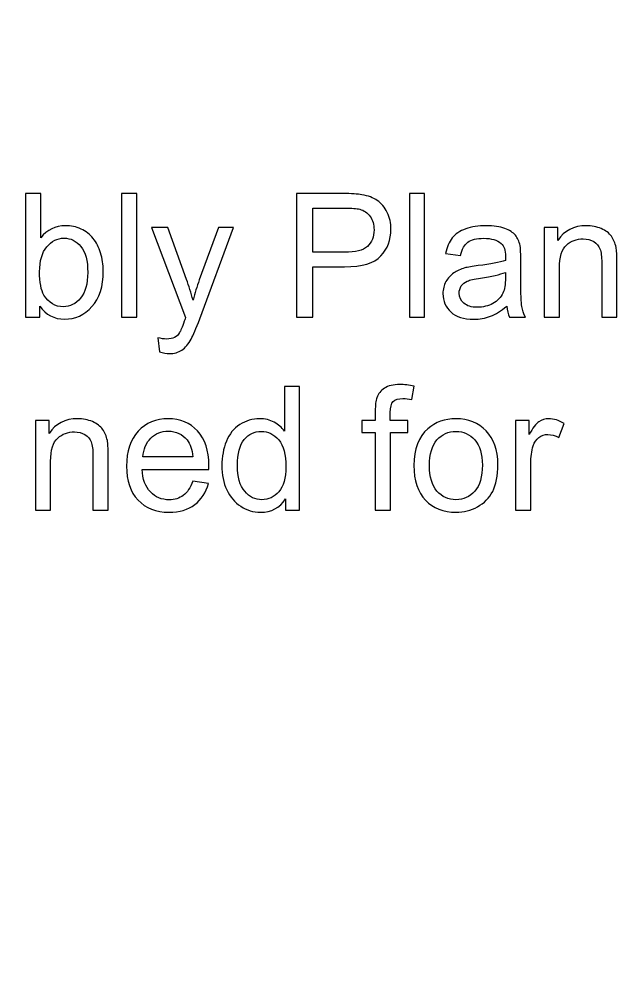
# Model space of a CAD drawing. Header units: centimetres. Extents: x -57 to 69, y -35 to 43.
# Drawn here: x -18.37 to -9.58, y 0.94 to 14.91 of the extents above; entities that cross this region are included whole.
import ezdxf

# ---------------------------------------------------------------- set-up
doc = ezdxf.new("R2010")
doc.units = ezdxf.units.CM
doc.header["$MEASUREMENT"] = 0
doc.layers.add('layer 1', color=7, linetype='Continuous')

msp = doc.modelspace()

# ---------------------------------------------------------------- linework, layer by layer
at = {"layer": 'layer 1', "color": 250, "lineweight": 20}
msp.add_open_spline([(-57.47925, 42.85269), (-57.47925, 42.85269), (5.59742, 42.85269), (5.59742, 42.85269), (5.59742, 42.85269), (5.59742, 42.85269), (5.59742, -13.02732), (5.59742, -13.02732), (5.59742, -13.02732), (5.59742, -13.02732), (-57.47925, -13.02732), (-57.47925, -13.02732), (-57.47925, -13.02732), (-57.47925, -13.02732), (-57.47925, 42.85269), (-57.47925, 42.85269)], degree=3, knots=[0, 0, 0, 0, 0.2, 0.2, 0.2, 0.2, 0.4, 0.4, 0.4, 0.4, 0.6, 0.6, 0.6, 0.6, 1, 1, 1, 1], dxfattribs=at)
at = {"layer": 'layer 1', "color": 7}
for points, knots in [([(-18.06454, 10.53097), (-18.06454, 10.53097), (-18.27269, 10.53097), (-18.27269, 10.53097), (-18.27269, 10.53097), (-18.27269, 10.53097), (-18.27269, 12.34849), (-18.27269, 12.34849), (-18.27269, 12.34849), (-18.27269, 12.34849), (-18.04931, 12.34849), (-18.04931, 12.34849), (-18.04931, 12.34849), (-18.04931, 12.34849), (-18.04931, 11.69992), (-18.04931, 11.69992), (-18.04931, 11.69992), (-17.95496, 11.81754), (-17.83481, 11.87634), (-17.68843, 11.87634), (-17.68843, 11.87634), (-17.60762, 11.87634), (-17.53062, 11.86027), (-17.45828, 11.82769), (-17.45828, 11.82769), (-17.38593, 11.79511), (-17.3267, 11.749), (-17.27974, 11.69019), (-17.27974, 11.69019), (-17.2332, 11.63096), (-17.19639, 11.55988), (-17.17016, 11.47654), (-17.17016, 11.47654), (-17.14351, 11.39362), (-17.13039, 11.30435), (-17.13039, 11.20958), (-17.13039, 11.20958), (-17.13039, 10.9845), (-17.18624, 10.8102), (-17.29751, 10.68751), (-17.29751, 10.68751), (-17.4092, 10.56439), (-17.54289, 10.50305), (-17.699, 10.50305), (-17.699, 10.50305), (-17.85427, 10.50305), (-17.97612, 10.56778), (-18.06454, 10.69681), (-18.06454, 10.69681), (-18.06454, 10.69681), (-18.06454, 10.53097), (-18.06454, 10.53097)], [0, 0, 0, 0, 0.07142857, 0.07142857, 0.07142857, 0.07142857, 0.14285714, 0.14285714, 0.14285714, 0.14285714, 0.21428571, 0.21428571, 0.21428571, 0.21428571, 0.28571429, 0.28571429, 0.28571429, 0.28571429, 0.35714286, 0.35714286, 0.35714286, 0.35714286, 0.42857143, 0.42857143, 0.42857143, 0.42857143, 0.5, 0.5, 0.5, 0.5, 0.57142857, 0.57142857, 0.57142857, 0.57142857, 0.64285714, 0.64285714, 0.64285714, 0.64285714, 0.71428571, 0.71428571, 0.71428571, 0.71428571, 0.78571429, 0.78571429, 0.78571429, 0.78571429, 0.85714286, 0.85714286, 0.85714286, 0.85714286, 1, 1, 1, 1]), ([(-16.86343, 10.53097), (-16.86343, 10.53097), (-16.86343, 12.34849), (-16.86343, 12.34849), (-16.86343, 12.34849), (-16.86343, 12.34849), (-16.64005, 12.34849), (-16.64005, 12.34849), (-16.64005, 12.34849), (-16.64005, 12.34849), (-16.64005, 10.53097), (-16.64005, 10.53097), (-16.64005, 10.53097), (-16.64005, 10.53097), (-16.86343, 10.53097), (-16.86343, 10.53097)], [0, 0, 0, 0, 0.2, 0.2, 0.2, 0.2, 0.4, 0.4, 0.4, 0.4, 0.6, 0.6, 0.6, 0.6, 1, 1, 1, 1]), ([(-14.29199, 10.53097), (-14.29199, 10.53097), (-14.29199, 12.34849), (-14.29199, 12.34849), (-14.29199, 12.34849), (-14.29199, 12.34849), (-13.60577, 12.34849), (-13.60577, 12.34849), (-13.60577, 12.34849), (-13.48519, 12.34849), (-13.39296, 12.34257), (-13.32908, 12.33115), (-13.32908, 12.33115), (-13.23981, 12.31634), (-13.16492, 12.28799), (-13.10442, 12.24653), (-13.10442, 12.24653), (-13.04392, 12.20465), (-12.99527, 12.14626), (-12.95846, 12.07138), (-12.95846, 12.07138), (-12.92166, 11.9965), (-12.90346, 11.914), (-12.90346, 11.82388), (-12.90346, 11.82388), (-12.90346, 11.66988), (-12.95254, 11.53915), (-13.05112, 11.43254), (-13.05112, 11.43254), (-13.14927, 11.3255), (-13.32738, 11.27219), (-13.58461, 11.27219), (-13.58461, 11.27219), (-13.58461, 11.27219), (-14.05084, 11.27219), (-14.05084, 11.27219), (-14.05084, 11.27219), (-14.05084, 11.27219), (-14.05084, 10.53097), (-14.05084, 10.53097), (-14.05084, 10.53097), (-14.05084, 10.53097), (-14.29199, 10.53097), (-14.29199, 10.53097)], [0, 0, 0, 0, 0.08333333, 0.08333333, 0.08333333, 0.08333333, 0.16666667, 0.16666667, 0.16666667, 0.16666667, 0.25, 0.25, 0.25, 0.25, 0.33333333, 0.33333333, 0.33333333, 0.33333333, 0.41666667, 0.41666667, 0.41666667, 0.41666667, 0.5, 0.5, 0.5, 0.5, 0.58333333, 0.58333333, 0.58333333, 0.58333333, 0.66666667, 0.66666667, 0.66666667, 0.66666667, 0.75, 0.75, 0.75, 0.75, 0.83333333, 0.83333333, 0.83333333, 0.83333333, 1, 1, 1, 1]), ([(-12.63185, 10.53097), (-12.63185, 10.53097), (-12.63185, 12.34849), (-12.63185, 12.34849), (-12.63185, 12.34849), (-12.63185, 12.34849), (-12.40847, 12.34849), (-12.40847, 12.34849), (-12.40847, 12.34849), (-12.40847, 12.34849), (-12.40847, 10.53097), (-12.40847, 10.53097), (-12.40847, 10.53097), (-12.40847, 10.53097), (-12.63185, 10.53097), (-12.63185, 10.53097)], [0, 0, 0, 0, 0.2, 0.2, 0.2, 0.2, 0.4, 0.4, 0.4, 0.4, 0.6, 0.6, 0.6, 0.6, 1, 1, 1, 1]), ([(-14.05084, 11.48542), (-14.05084, 11.48542), (-13.58123, 11.48542), (-13.58123, 11.48542), (-13.58123, 11.48542), (-13.42554, 11.48542), (-13.31554, 11.51419), (-13.24996, 11.57215), (-13.24996, 11.57215), (-13.18481, 11.63011), (-13.15223, 11.71134), (-13.15223, 11.81669), (-13.15223, 11.81669), (-13.15223, 11.89242), (-13.17127, 11.95757), (-13.20977, 12.01173), (-13.20977, 12.01173), (-13.24827, 12.06588), (-13.29904, 12.10184), (-13.36165, 12.11919), (-13.36165, 12.11919), (-13.40227, 12.12976), (-13.47715, 12.13526), (-13.58588, 12.13526), (-13.58588, 12.13526), (-13.58588, 12.13526), (-14.05084, 12.13526), (-14.05084, 12.13526), (-14.05084, 12.13526), (-14.05084, 12.13526), (-14.05084, 11.48542), (-14.05084, 11.48542)], [0, 0, 0, 0, 0.11111111, 0.11111111, 0.11111111, 0.11111111, 0.22222222, 0.22222222, 0.22222222, 0.22222222, 0.33333333, 0.33333333, 0.33333333, 0.33333333, 0.44444444, 0.44444444, 0.44444444, 0.44444444, 0.55555556, 0.55555556, 0.55555556, 0.55555556, 0.66666667, 0.66666667, 0.66666667, 0.66666667, 0.77777778, 0.77777778, 0.77777778, 0.77777778, 1, 1, 1, 1]), ([(-11.20228, 10.69597), (-11.2852, 10.62532), (-11.36517, 10.57582), (-11.44174, 10.54662), (-11.44174, 10.54662), (-11.51832, 10.51743), (-11.60039, 10.50305), (-11.68839, 10.50305), (-11.68839, 10.50305), (-11.83308, 10.50305), (-11.94435, 10.53816), (-12.0222, 10.60882), (-12.0222, 10.60882), (-12.10004, 10.67905), (-12.13897, 10.76916), (-12.13897, 10.87874), (-12.13897, 10.87874), (-12.13897, 10.94304), (-12.12416, 11.00185), (-12.09497, 11.05516), (-12.09497, 11.05516), (-12.06535, 11.10847), (-12.02685, 11.15077), (-11.97947, 11.18293), (-11.97947, 11.18293), (-11.93166, 11.21508), (-11.87835, 11.23962), (-11.8187, 11.25612), (-11.8187, 11.25612), (-11.7747, 11.26754), (-11.70828, 11.27854), (-11.61986, 11.28954), (-11.61986, 11.28954), (-11.43963, 11.31069), (-11.30636, 11.3365), (-11.22132, 11.36612), (-11.22132, 11.36612), (-11.22047, 11.39658), (-11.22005, 11.41604), (-11.22005, 11.42408), (-11.22005, 11.42408), (-11.22005, 11.51462), (-11.2412, 11.5785), (-11.28351, 11.61573), (-11.28351, 11.61573), (-11.34063, 11.66608), (-11.42566, 11.69104), (-11.5382, 11.69104), (-11.5382, 11.69104), (-11.64355, 11.69104), (-11.72139, 11.67242), (-11.77132, 11.63561), (-11.77132, 11.63561), (-11.82166, 11.59881), (-11.85847, 11.53365), (-11.88258, 11.43973), (-11.88258, 11.43973), (-11.88258, 11.43973), (-12.10089, 11.47019), (-12.10089, 11.47019), (-12.10089, 11.47019), (-12.08101, 11.56369), (-12.04843, 11.63942), (-12.00274, 11.69696), (-12.00274, 11.69696), (-11.95704, 11.7545), (-11.89105, 11.7985), (-11.80474, 11.82981), (-11.80474, 11.82981), (-11.71885, 11.86069), (-11.61859, 11.87634), (-11.5052, 11.87634), (-11.5052, 11.87634), (-11.39266, 11.87634), (-11.30086, 11.86323), (-11.2302, 11.83657), (-11.2302, 11.83657), (-11.15997, 11.80992), (-11.10794, 11.77692), (-11.07494, 11.73673), (-11.07494, 11.73673), (-11.04194, 11.69654), (-11.01867, 11.64577), (-11.00513, 11.58442), (-11.00513, 11.58442), (-10.99794, 11.54635), (-10.99413, 11.47781), (-10.99413, 11.37923), (-10.99413, 11.37923), (-10.99413, 11.37923), (-10.99413, 11.08308), (-10.99413, 11.08308), (-10.99413, 11.08308), (-10.99413, 10.8762), (-10.98948, 10.74547), (-10.98017, 10.69005), (-10.98017, 10.69005), (-10.97128, 10.63462), (-10.95267, 10.58174), (-10.92559, 10.53097), (-10.92559, 10.53097), (-10.92559, 10.53097), (-11.15913, 10.53097), (-11.15913, 10.53097), (-11.15913, 10.53097), (-11.18155, 10.57793), (-11.19594, 10.63293), (-11.20228, 10.69597)], [0, 0, 0, 0, 0.03571429, 0.03571429, 0.03571429, 0.03571429, 0.07142857, 0.07142857, 0.07142857, 0.07142857, 0.10714286, 0.10714286, 0.10714286, 0.10714286, 0.14285714, 0.14285714, 0.14285714, 0.14285714, 0.17857143, 0.17857143, 0.17857143, 0.17857143, 0.21428571, 0.21428571, 0.21428571, 0.21428571, 0.25, 0.25, 0.25, 0.25, 0.28571429, 0.28571429, 0.28571429, 0.28571429, 0.32142857, 0.32142857, 0.32142857, 0.32142857, 0.35714286, 0.35714286, 0.35714286, 0.35714286, 0.39285714, 0.39285714, 0.39285714, 0.39285714, 0.42857143, 0.42857143, 0.42857143, 0.42857143, 0.46428571, 0.46428571, 0.46428571, 0.46428571, 0.5, 0.5, 0.5, 0.5, 0.53571429, 0.53571429, 0.53571429, 0.53571429, 0.57142857, 0.57142857, 0.57142857, 0.57142857, 0.60714286, 0.60714286, 0.60714286, 0.60714286, 0.64285714, 0.64285714, 0.64285714, 0.64285714, 0.67857143, 0.67857143, 0.67857143, 0.67857143, 0.71428571, 0.71428571, 0.71428571, 0.71428571, 0.75, 0.75, 0.75, 0.75, 0.78571429, 0.78571429, 0.78571429, 0.78571429, 0.82142857, 0.82142857, 0.82142857, 0.82142857, 0.85714286, 0.85714286, 0.85714286, 0.85714286, 0.89285714, 0.89285714, 0.89285714, 0.89285714, 0.92857143, 0.92857143, 0.92857143, 0.92857143, 1, 1, 1, 1]), ([(-10.65101, 10.53097), (-10.65101, 10.53097), (-10.65101, 11.84842), (-10.65101, 11.84842), (-10.65101, 11.84842), (-10.65101, 11.84842), (-10.45048, 11.84842), (-10.45048, 11.84842), (-10.45048, 11.84842), (-10.45048, 11.84842), (-10.45048, 11.66142), (-10.45048, 11.66142), (-10.45048, 11.66142), (-10.35402, 11.80484), (-10.2144, 11.87634), (-10.03206, 11.87634), (-10.03206, 11.87634), (-9.95252, 11.87634), (-9.87975, 11.86196), (-9.81333, 11.83361), (-9.81333, 11.83361), (-9.74691, 11.80527), (-9.69698, 11.76761), (-9.66398, 11.7215), (-9.66398, 11.7215), (-9.63098, 11.67538), (-9.60771, 11.62038), (-9.5946, 11.55692), (-9.5946, 11.55692), (-9.58656, 11.51546), (-9.58233, 11.44312), (-9.58233, 11.33989), (-9.58233, 11.33989), (-9.58233, 11.33989), (-9.58233, 10.53097), (-9.58233, 10.53097), (-9.58233, 10.53097), (-9.58233, 10.53097), (-9.80571, 10.53097), (-9.80571, 10.53097), (-9.80571, 10.53097), (-9.80571, 10.53097), (-9.80571, 11.33142), (-9.80571, 11.33142), (-9.80571, 11.33142), (-9.80571, 11.42239), (-9.81417, 11.4905), (-9.83152, 11.53535), (-9.83152, 11.53535), (-9.84887, 11.58019), (-9.87975, 11.61615), (-9.92375, 11.64323), (-9.92375, 11.64323), (-9.96775, 11.66988), (-10.01979, 11.68342), (-10.07902, 11.68342), (-10.07902, 11.68342), (-10.17379, 11.68342), (-10.25544, 11.65338), (-10.3244, 11.59288), (-10.3244, 11.59288), (-10.39336, 11.53281), (-10.42763, 11.41815), (-10.42763, 11.24977), (-10.42763, 11.24977), (-10.42763, 11.24977), (-10.42763, 10.53097), (-10.42763, 10.53097), (-10.42763, 10.53097), (-10.42763, 10.53097), (-10.65101, 10.53097), (-10.65101, 10.53097)], [0, 0, 0, 0, 0.05263158, 0.05263158, 0.05263158, 0.05263158, 0.10526316, 0.10526316, 0.10526316, 0.10526316, 0.15789474, 0.15789474, 0.15789474, 0.15789474, 0.21052632, 0.21052632, 0.21052632, 0.21052632, 0.26315789, 0.26315789, 0.26315789, 0.26315789, 0.31578947, 0.31578947, 0.31578947, 0.31578947, 0.36842105, 0.36842105, 0.36842105, 0.36842105, 0.42105263, 0.42105263, 0.42105263, 0.42105263, 0.47368421, 0.47368421, 0.47368421, 0.47368421, 0.52631579, 0.52631579, 0.52631579, 0.52631579, 0.57894737, 0.57894737, 0.57894737, 0.57894737, 0.63157895, 0.63157895, 0.63157895, 0.63157895, 0.68421053, 0.68421053, 0.68421053, 0.68421053, 0.73684211, 0.73684211, 0.73684211, 0.73684211, 0.78947368, 0.78947368, 0.78947368, 0.78947368, 0.84210526, 0.84210526, 0.84210526, 0.84210526, 0.89473684, 0.89473684, 0.89473684, 0.89473684, 1, 1, 1, 1]), ([(-16.30455, 10.02455), (-16.30455, 10.02455), (-16.32993, 10.23101), (-16.32993, 10.23101), (-16.32993, 10.23101), (-16.28085, 10.2179), (-16.23855, 10.21113), (-16.20216, 10.21113), (-16.20216, 10.21113), (-16.15224, 10.21113), (-16.11247, 10.21959), (-16.08286, 10.23609), (-16.08286, 10.23609), (-16.05282, 10.25259), (-16.02828, 10.27586), (-16.00924, 10.30547), (-16.00924, 10.30547), (-15.99528, 10.32789), (-15.97243, 10.38332), (-15.94113, 10.47216), (-15.94113, 10.47216), (-15.9369, 10.48443), (-15.93055, 10.50262), (-15.92124, 10.52674), (-15.92124, 10.52674), (-15.92124, 10.52674), (-16.42131, 11.84842), (-16.42131, 11.84842), (-16.42131, 11.84842), (-16.42131, 11.84842), (-16.1827, 11.84842), (-16.1827, 11.84842), (-16.1827, 11.84842), (-16.1827, 11.84842), (-15.9077, 11.08773), (-15.9077, 11.08773), (-15.9077, 11.08773), (-15.87174, 10.9917), (-15.84001, 10.89016), (-15.81167, 10.78354), (-15.81167, 10.78354), (-15.78586, 10.88381), (-15.7554, 10.98281), (-15.71986, 11.08012), (-15.71986, 11.08012), (-15.71986, 11.08012), (-15.43894, 11.84842), (-15.43894, 11.84842), (-15.43894, 11.84842), (-15.43894, 11.84842), (-15.21598, 11.84842), (-15.21598, 11.84842), (-15.21598, 11.84842), (-15.21598, 11.84842), (-15.71394, 10.50812), (-15.71394, 10.50812), (-15.71394, 10.50812), (-15.76767, 10.36386), (-15.80955, 10.26486), (-15.83959, 10.21028), (-15.83959, 10.21028), (-15.87936, 10.13709), (-15.92505, 10.08336), (-15.97624, 10.04909), (-15.97624, 10.04909), (-16.02786, 10.01482), (-16.0892, 9.9979), (-16.16028, 9.9979), (-16.16028, 9.9979), (-16.20343, 9.9979), (-16.25166, 10.00678), (-16.30455, 10.02455)], [0, 0, 0, 0, 0.05263158, 0.05263158, 0.05263158, 0.05263158, 0.10526316, 0.10526316, 0.10526316, 0.10526316, 0.15789474, 0.15789474, 0.15789474, 0.15789474, 0.21052632, 0.21052632, 0.21052632, 0.21052632, 0.26315789, 0.26315789, 0.26315789, 0.26315789, 0.31578947, 0.31578947, 0.31578947, 0.31578947, 0.36842105, 0.36842105, 0.36842105, 0.36842105, 0.42105263, 0.42105263, 0.42105263, 0.42105263, 0.47368421, 0.47368421, 0.47368421, 0.47368421, 0.52631579, 0.52631579, 0.52631579, 0.52631579, 0.57894737, 0.57894737, 0.57894737, 0.57894737, 0.63157895, 0.63157895, 0.63157895, 0.63157895, 0.68421053, 0.68421053, 0.68421053, 0.68421053, 0.73684211, 0.73684211, 0.73684211, 0.73684211, 0.78947368, 0.78947368, 0.78947368, 0.78947368, 0.84210526, 0.84210526, 0.84210526, 0.84210526, 0.89473684, 0.89473684, 0.89473684, 0.89473684, 1, 1, 1, 1]), ([(-18.06708, 11.19943), (-18.06708, 11.04204), (-18.0455, 10.92824), (-18.00277, 10.85801), (-18.00277, 10.85801), (-17.93254, 10.74335), (-17.83777, 10.68581), (-17.71804, 10.68581), (-17.71804, 10.68581), (-17.62031, 10.68581), (-17.53612, 10.72812), (-17.46547, 10.81274), (-17.46547, 10.81274), (-17.39439, 10.89735), (-17.35885, 11.02343), (-17.35885, 11.19096), (-17.35885, 11.19096), (-17.35885, 11.36273), (-17.3927, 11.48923), (-17.46081, 11.57088), (-17.46081, 11.57088), (-17.52893, 11.65254), (-17.61143, 11.69358), (-17.70789, 11.69358), (-17.70789, 11.69358), (-17.80562, 11.69358), (-17.88981, 11.65127), (-17.96046, 11.56665), (-17.96046, 11.56665), (-18.03154, 11.48204), (-18.06708, 11.35977), (-18.06708, 11.19943)], [0, 0, 0, 0, 0.11111111, 0.11111111, 0.11111111, 0.11111111, 0.22222222, 0.22222222, 0.22222222, 0.22222222, 0.33333333, 0.33333333, 0.33333333, 0.33333333, 0.44444444, 0.44444444, 0.44444444, 0.44444444, 0.55555556, 0.55555556, 0.55555556, 0.55555556, 0.66666667, 0.66666667, 0.66666667, 0.66666667, 0.77777778, 0.77777778, 0.77777778, 0.77777778, 1, 1, 1, 1]), ([(-11.22005, 11.19096), (-11.30128, 11.15796), (-11.42313, 11.13004), (-11.58559, 11.1072), (-11.58559, 11.1072), (-11.67782, 11.09408), (-11.74297, 11.07927), (-11.78105, 11.06277), (-11.78105, 11.06277), (-11.81912, 11.04627), (-11.84831, 11.02216), (-11.86905, 10.99085), (-11.86905, 10.99085), (-11.88978, 10.95912), (-11.90035, 10.92401), (-11.90035, 10.88508), (-11.90035, 10.88508), (-11.90035, 10.82628), (-11.87793, 10.77678), (-11.83266, 10.73743), (-11.83266, 10.73743), (-11.78739, 10.69808), (-11.72139, 10.6782), (-11.63466, 10.6782), (-11.63466, 10.6782), (-11.54878, 10.6782), (-11.4722, 10.69681), (-11.40493, 10.73447), (-11.40493, 10.73447), (-11.33809, 10.7717), (-11.28859, 10.82289), (-11.25728, 10.88762), (-11.25728, 10.88762), (-11.23317, 10.93797), (-11.22132, 11.012), (-11.22132, 11.10973), (-11.22132, 11.10973), (-11.22132, 11.10973), (-11.22005, 11.19096), (-11.22005, 11.19096)], [0, 0, 0, 0, 0.09090909, 0.09090909, 0.09090909, 0.09090909, 0.18181818, 0.18181818, 0.18181818, 0.18181818, 0.27272727, 0.27272727, 0.27272727, 0.27272727, 0.36363636, 0.36363636, 0.36363636, 0.36363636, 0.45454545, 0.45454545, 0.45454545, 0.45454545, 0.54545455, 0.54545455, 0.54545455, 0.54545455, 0.63636364, 0.63636364, 0.63636364, 0.63636364, 0.72727273, 0.72727273, 0.72727273, 0.72727273, 0.81818182, 0.81818182, 0.81818182, 0.81818182, 1, 1, 1, 1]), ([(-14.4536, 7.69511), (-14.4536, 7.69511), (-14.4536, 7.86222), (-14.4536, 7.86222), (-14.4536, 7.86222), (-14.53694, 7.73234), (-14.65963, 7.66719), (-14.82167, 7.66719), (-14.82167, 7.66719), (-14.92659, 7.66719), (-15.02305, 7.69596), (-15.11063, 7.75392), (-15.11063, 7.75392), (-15.19863, 7.81146), (-15.26674, 7.89226), (-15.3154, 7.99549), (-15.3154, 7.99549), (-15.36363, 8.09915), (-15.38774, 8.21803), (-15.38774, 8.35257), (-15.38774, 8.35257), (-15.38774, 8.48372), (-15.36574, 8.6026), (-15.32217, 8.70964), (-15.32217, 8.70964), (-15.27817, 8.81625), (-15.21259, 8.89833), (-15.12501, 8.95502), (-15.12501, 8.95502), (-15.03786, 9.01214), (-14.93971, 9.04048), (-14.83182, 9.04048), (-14.83182, 9.04048), (-14.75229, 9.04048), (-14.68163, 9.02356), (-14.61986, 8.99014), (-14.61986, 8.99014), (-14.55809, 8.95671), (-14.50775, 8.91272), (-14.46883, 8.85898), (-14.46883, 8.85898), (-14.46883, 8.85898), (-14.46883, 9.51263), (-14.46883, 9.51263), (-14.46883, 9.51263), (-14.46883, 9.51263), (-14.24544, 9.51263), (-14.24544, 9.51263), (-14.24544, 9.51263), (-14.24544, 9.51263), (-14.24544, 7.69511), (-14.24544, 7.69511), (-14.24544, 7.69511), (-14.24544, 7.69511), (-14.4536, 7.69511), (-14.4536, 7.69511)], [0, 0, 0, 0, 0.06666667, 0.06666667, 0.06666667, 0.06666667, 0.13333333, 0.13333333, 0.13333333, 0.13333333, 0.2, 0.2, 0.2, 0.2, 0.26666667, 0.26666667, 0.26666667, 0.26666667, 0.33333333, 0.33333333, 0.33333333, 0.33333333, 0.4, 0.4, 0.4, 0.4, 0.46666667, 0.46666667, 0.46666667, 0.46666667, 0.53333333, 0.53333333, 0.53333333, 0.53333333, 0.6, 0.6, 0.6, 0.6, 0.66666667, 0.66666667, 0.66666667, 0.66666667, 0.73333333, 0.73333333, 0.73333333, 0.73333333, 0.8, 0.8, 0.8, 0.8, 0.86666667, 0.86666667, 0.86666667, 0.86666667, 1, 1, 1, 1]), ([(-13.13361, 7.69511), (-13.13361, 7.69511), (-13.13361, 8.83995), (-13.13361, 8.83995), (-13.13361, 8.83995), (-13.13361, 8.83995), (-13.3316, 8.83995), (-13.3316, 8.83995), (-13.3316, 8.83995), (-13.3316, 8.83995), (-13.3316, 9.01256), (-13.3316, 9.01256), (-13.3316, 9.01256), (-13.3316, 9.01256), (-13.13361, 9.01256), (-13.13361, 9.01256), (-13.13361, 9.01256), (-13.13361, 9.01256), (-13.13361, 9.15217), (-13.13361, 9.15217), (-13.13361, 9.15217), (-13.13361, 9.2406), (-13.12599, 9.30617), (-13.11034, 9.3489), (-13.11034, 9.3489), (-13.08876, 9.40644), (-13.05153, 9.4534), (-12.99738, 9.48936), (-12.99738, 9.48936), (-12.94365, 9.52533), (-12.86792, 9.54309), (-12.77061, 9.54309), (-12.77061, 9.54309), (-12.70757, 9.54309), (-12.63819, 9.53548), (-12.56203, 9.52067), (-12.56203, 9.52067), (-12.56203, 9.52067), (-12.59546, 9.32521), (-12.59546, 9.32521), (-12.59546, 9.32521), (-12.64199, 9.33325), (-12.68557, 9.33748), (-12.72703, 9.33748), (-12.72703, 9.33748), (-12.79472, 9.33748), (-12.84253, 9.3231), (-12.87088, 9.29433), (-12.87088, 9.29433), (-12.8988, 9.26556), (-12.91276, 9.21183), (-12.91276, 9.13314), (-12.91276, 9.13314), (-12.91276, 9.13314), (-12.91276, 9.01256), (-12.91276, 9.01256), (-12.91276, 9.01256), (-12.91276, 9.01256), (-12.65638, 9.01256), (-12.65638, 9.01256), (-12.65638, 9.01256), (-12.65638, 9.01256), (-12.65638, 8.83995), (-12.65638, 8.83995), (-12.65638, 8.83995), (-12.65638, 8.83995), (-12.91022, 8.83995), (-12.91022, 8.83995), (-12.91022, 8.83995), (-12.91022, 8.83995), (-12.91022, 7.69511), (-12.91022, 7.69511), (-12.91022, 7.69511), (-12.91022, 7.69511), (-13.13361, 7.69511), (-13.13361, 7.69511)], [0, 0, 0, 0, 0.05, 0.05, 0.05, 0.05, 0.1, 0.1, 0.1, 0.1, 0.15, 0.15, 0.15, 0.15, 0.2, 0.2, 0.2, 0.2, 0.25, 0.25, 0.25, 0.25, 0.3, 0.3, 0.3, 0.3, 0.35, 0.35, 0.35, 0.35, 0.4, 0.4, 0.4, 0.4, 0.45, 0.45, 0.45, 0.45, 0.5, 0.5, 0.5, 0.5, 0.55, 0.55, 0.55, 0.55, 0.6, 0.6, 0.6, 0.6, 0.65, 0.65, 0.65, 0.65, 0.7, 0.7, 0.7, 0.7, 0.75, 0.75, 0.75, 0.75, 0.8, 0.8, 0.8, 0.8, 0.85, 0.85, 0.85, 0.85, 0.9, 0.9, 0.9, 0.9, 1, 1, 1, 1]), ([(-18.12757, 7.69511), (-18.12757, 7.69511), (-18.12757, 9.01256), (-18.12757, 9.01256), (-18.12757, 9.01256), (-18.12757, 9.01256), (-17.92704, 9.01256), (-17.92704, 9.01256), (-17.92704, 9.01256), (-17.92704, 9.01256), (-17.92704, 8.82556), (-17.92704, 8.82556), (-17.92704, 8.82556), (-17.83058, 8.96898), (-17.69096, 9.04048), (-17.50862, 9.04048), (-17.50862, 9.04048), (-17.42908, 9.04048), (-17.35631, 9.0261), (-17.28989, 8.99775), (-17.28989, 8.99775), (-17.22347, 8.96941), (-17.17354, 8.93175), (-17.14054, 8.88564), (-17.14054, 8.88564), (-17.10754, 8.83952), (-17.08427, 8.78452), (-17.07116, 8.72106), (-17.07116, 8.72106), (-17.06312, 8.6796), (-17.05889, 8.60726), (-17.05889, 8.50403), (-17.05889, 8.50403), (-17.05889, 8.50403), (-17.05889, 7.69511), (-17.05889, 7.69511), (-17.05889, 7.69511), (-17.05889, 7.69511), (-17.28227, 7.69511), (-17.28227, 7.69511), (-17.28227, 7.69511), (-17.28227, 7.69511), (-17.28227, 8.49556), (-17.28227, 8.49556), (-17.28227, 8.49556), (-17.28227, 8.58653), (-17.29073, 8.65464), (-17.30808, 8.69949), (-17.30808, 8.69949), (-17.32543, 8.74433), (-17.35631, 8.78029), (-17.40031, 8.80737), (-17.40031, 8.80737), (-17.44431, 8.83402), (-17.49635, 8.84756), (-17.55558, 8.84756), (-17.55558, 8.84756), (-17.65035, 8.84756), (-17.732, 8.81752), (-17.80096, 8.75702), (-17.80096, 8.75702), (-17.86992, 8.69695), (-17.90419, 8.58229), (-17.90419, 8.41391), (-17.90419, 8.41391), (-17.90419, 8.41391), (-17.90419, 7.69511), (-17.90419, 7.69511), (-17.90419, 7.69511), (-17.90419, 7.69511), (-18.12757, 7.69511), (-18.12757, 7.69511)], [0, 0, 0, 0, 0.05263158, 0.05263158, 0.05263158, 0.05263158, 0.10526316, 0.10526316, 0.10526316, 0.10526316, 0.15789474, 0.15789474, 0.15789474, 0.15789474, 0.21052632, 0.21052632, 0.21052632, 0.21052632, 0.26315789, 0.26315789, 0.26315789, 0.26315789, 0.31578947, 0.31578947, 0.31578947, 0.31578947, 0.36842105, 0.36842105, 0.36842105, 0.36842105, 0.42105263, 0.42105263, 0.42105263, 0.42105263, 0.47368421, 0.47368421, 0.47368421, 0.47368421, 0.52631579, 0.52631579, 0.52631579, 0.52631579, 0.57894737, 0.57894737, 0.57894737, 0.57894737, 0.63157895, 0.63157895, 0.63157895, 0.63157895, 0.68421053, 0.68421053, 0.68421053, 0.68421053, 0.73684211, 0.73684211, 0.73684211, 0.73684211, 0.78947368, 0.78947368, 0.78947368, 0.78947368, 0.84210526, 0.84210526, 0.84210526, 0.84210526, 0.89473684, 0.89473684, 0.89473684, 0.89473684, 1, 1, 1, 1]), ([(-15.81717, 8.12157), (-15.81717, 8.12157), (-15.58617, 8.09111), (-15.58617, 8.09111), (-15.58617, 8.09111), (-15.62213, 7.95699), (-15.6894, 7.85249), (-15.78755, 7.77846), (-15.78755, 7.77846), (-15.8857, 7.70442), (-16.01093, 7.66719), (-16.16366, 7.66719), (-16.16366, 7.66719), (-16.35574, 7.66719), (-16.50804, 7.72642), (-16.62058, 7.84488), (-16.62058, 7.84488), (-16.73312, 7.96292), (-16.78939, 8.12918), (-16.78939, 8.34284), (-16.78939, 8.34284), (-16.78939, 8.56368), (-16.7327, 8.73545), (-16.61889, 8.85729), (-16.61889, 8.85729), (-16.50508, 8.97956), (-16.35743, 9.04048), (-16.17593, 9.04048), (-16.17593, 9.04048), (-16.00036, 9.04048), (-15.85693, 8.98083), (-15.74567, 8.8611), (-15.74567, 8.8611), (-15.6344, 8.74137), (-15.57855, 8.57299), (-15.57855, 8.35595), (-15.57855, 8.35595), (-15.57855, 8.34284), (-15.57897, 8.32295), (-15.57982, 8.29672), (-15.57982, 8.29672), (-15.57982, 8.29672), (-16.56093, 8.29672), (-16.56093, 8.29672), (-16.56093, 8.29672), (-16.55247, 8.15245), (-16.51185, 8.04161), (-16.43824, 7.96503), (-16.43824, 7.96503), (-16.36505, 7.88845), (-16.27324, 7.84995), (-16.16366, 7.84995), (-16.16366, 7.84995), (-16.08201, 7.84995), (-16.0122, 7.87153), (-15.95466, 7.91469), (-15.95466, 7.91469), (-15.8967, 7.95784), (-15.85101, 8.0268), (-15.81717, 8.12157)], [0, 0, 0, 0, 0.0625, 0.0625, 0.0625, 0.0625, 0.125, 0.125, 0.125, 0.125, 0.1875, 0.1875, 0.1875, 0.1875, 0.25, 0.25, 0.25, 0.25, 0.3125, 0.3125, 0.3125, 0.3125, 0.375, 0.375, 0.375, 0.375, 0.4375, 0.4375, 0.4375, 0.4375, 0.5, 0.5, 0.5, 0.5, 0.5625, 0.5625, 0.5625, 0.5625, 0.625, 0.625, 0.625, 0.625, 0.6875, 0.6875, 0.6875, 0.6875, 0.75, 0.75, 0.75, 0.75, 0.8125, 0.8125, 0.8125, 0.8125, 0.875, 0.875, 0.875, 0.875, 1, 1, 1, 1]), ([(-12.56542, 8.35384), (-12.56542, 8.5971), (-12.49773, 8.77733), (-12.36192, 8.89452), (-12.36192, 8.89452), (-12.24896, 8.99183), (-12.11062, 9.04048), (-11.94773, 9.04048), (-11.94773, 9.04048), (-11.76708, 9.04048), (-11.61901, 8.98125), (-11.50393, 8.86279), (-11.50393, 8.86279), (-11.38928, 8.74475), (-11.33174, 8.58103), (-11.33174, 8.37245), (-11.33174, 8.37245), (-11.33174, 8.20322), (-11.35712, 8.07038), (-11.40789, 7.97349), (-11.40789, 7.97349), (-11.45866, 7.87661), (-11.5327, 7.8013), (-11.63001, 7.74757), (-11.63001, 7.74757), (-11.72689, 7.69384), (-11.83308, 7.66719), (-11.94773, 7.66719), (-11.94773, 7.66719), (-12.13219, 7.66719), (-12.28112, 7.72599), (-12.39492, 7.84403), (-12.39492, 7.84403), (-12.50873, 7.96207), (-12.56542, 8.13214), (-12.56542, 8.35384)], [0, 0, 0, 0, 0.1, 0.1, 0.1, 0.1, 0.2, 0.2, 0.2, 0.2, 0.3, 0.3, 0.3, 0.3, 0.4, 0.4, 0.4, 0.4, 0.5, 0.5, 0.5, 0.5, 0.6, 0.6, 0.6, 0.6, 0.7, 0.7, 0.7, 0.7, 0.8, 0.8, 0.8, 0.8, 1, 1, 1, 1]), ([(-11.07239, 7.69511), (-11.07239, 7.69511), (-11.07239, 9.01256), (-11.07239, 9.01256), (-11.07239, 9.01256), (-11.07239, 9.01256), (-10.87185, 9.01256), (-10.87185, 9.01256), (-10.87185, 9.01256), (-10.87185, 9.01256), (-10.87185, 8.81075), (-10.87185, 8.81075), (-10.87185, 8.81075), (-10.82066, 8.90425), (-10.77328, 8.96602), (-10.7297, 8.99564), (-10.7297, 8.99564), (-10.68613, 9.02568), (-10.63832, 9.04048), (-10.58628, 9.04048), (-10.58628, 9.04048), (-10.51097, 9.04048), (-10.4344, 9.01679), (-10.35655, 8.96983), (-10.35655, 8.96983), (-10.35655, 8.96983), (-10.43609, 8.76379), (-10.43609, 8.76379), (-10.43609, 8.76379), (-10.49024, 8.79425), (-10.5444, 8.80949), (-10.59855, 8.80949), (-10.59855, 8.80949), (-10.6472, 8.80949), (-10.69078, 8.79468), (-10.72928, 8.76549), (-10.72928, 8.76549), (-10.76778, 8.73629), (-10.79528, 8.69568), (-10.81178, 8.64364), (-10.81178, 8.64364), (-10.83674, 8.56453), (-10.84901, 8.4778), (-10.84901, 8.38345), (-10.84901, 8.38345), (-10.84901, 8.38345), (-10.84901, 7.69511), (-10.84901, 7.69511), (-10.84901, 7.69511), (-10.84901, 7.69511), (-11.07239, 7.69511), (-11.07239, 7.69511)], [0, 0, 0, 0, 0.07142857, 0.07142857, 0.07142857, 0.07142857, 0.14285714, 0.14285714, 0.14285714, 0.14285714, 0.21428571, 0.21428571, 0.21428571, 0.21428571, 0.28571429, 0.28571429, 0.28571429, 0.28571429, 0.35714286, 0.35714286, 0.35714286, 0.35714286, 0.42857143, 0.42857143, 0.42857143, 0.42857143, 0.5, 0.5, 0.5, 0.5, 0.57142857, 0.57142857, 0.57142857, 0.57142857, 0.64285714, 0.64285714, 0.64285714, 0.64285714, 0.71428571, 0.71428571, 0.71428571, 0.71428571, 0.78571429, 0.78571429, 0.78571429, 0.78571429, 0.85714286, 0.85714286, 0.85714286, 0.85714286, 1, 1, 1, 1]), ([(-16.54824, 8.47949), (-16.54824, 8.47949), (-15.81463, 8.47949), (-15.81463, 8.47949), (-15.81463, 8.47949), (-15.82436, 8.59033), (-15.8527, 8.67326), (-15.89882, 8.72868), (-15.89882, 8.72868), (-15.96947, 8.81456), (-16.0617, 8.85772), (-16.17466, 8.85772), (-16.17466, 8.85772), (-16.27705, 8.85772), (-16.36293, 8.82345), (-16.43274, 8.75491), (-16.43274, 8.75491), (-16.50212, 8.68637), (-16.54062, 8.59456), (-16.54824, 8.47949)], [0, 0, 0, 0, 0.16666667, 0.16666667, 0.16666667, 0.16666667, 0.33333333, 0.33333333, 0.33333333, 0.33333333, 0.5, 0.5, 0.5, 0.5, 0.66666667, 0.66666667, 0.66666667, 0.66666667, 1, 1, 1, 1]), ([(-15.15928, 8.35214), (-15.15928, 8.18376), (-15.12374, 8.05811), (-15.05224, 7.97476), (-15.05224, 7.97476), (-14.98117, 7.89142), (-14.89698, 7.84995), (-14.80009, 7.84995), (-14.80009, 7.84995), (-14.70236, 7.84995), (-14.61944, 7.88972), (-14.5509, 7.96926), (-14.5509, 7.96926), (-14.48279, 8.0488), (-14.44852, 8.17022), (-14.44852, 8.33353), (-14.44852, 8.33353), (-14.44852, 8.51291), (-14.48321, 8.64491), (-14.55302, 8.7291), (-14.55302, 8.7291), (-14.6224, 8.81329), (-14.70829, 8.85518), (-14.81025, 8.85518), (-14.81025, 8.85518), (-14.90967, 8.85518), (-14.99259, 8.81499), (-15.05944, 8.73418), (-15.05944, 8.73418), (-15.12586, 8.65337), (-15.15928, 8.52603), (-15.15928, 8.35214)], [0, 0, 0, 0, 0.11111111, 0.11111111, 0.11111111, 0.11111111, 0.22222222, 0.22222222, 0.22222222, 0.22222222, 0.33333333, 0.33333333, 0.33333333, 0.33333333, 0.44444444, 0.44444444, 0.44444444, 0.44444444, 0.55555556, 0.55555556, 0.55555556, 0.55555556, 0.66666667, 0.66666667, 0.66666667, 0.66666667, 0.77777778, 0.77777778, 0.77777778, 0.77777778, 1, 1, 1, 1]), ([(-12.33696, 8.35341), (-12.33696, 8.18503), (-12.30015, 8.05895), (-12.22654, 7.97561), (-12.22654, 7.97561), (-12.1525, 7.89184), (-12.05985, 7.84995), (-11.94773, 7.84995), (-11.94773, 7.84995), (-11.83689, 7.84995), (-11.74466, 7.89184), (-11.67062, 7.97603), (-11.67062, 7.97603), (-11.59701, 8.06022), (-11.5602, 8.18841), (-11.5602, 8.3606), (-11.5602, 8.3606), (-11.5602, 8.52306), (-11.59743, 8.64618), (-11.67147, 8.72952), (-11.67147, 8.72952), (-11.74551, 8.81329), (-11.83774, 8.85518), (-11.94773, 8.85518), (-11.94773, 8.85518), (-12.05985, 8.85518), (-12.1525, 8.81372), (-12.22654, 8.73037), (-12.22654, 8.73037), (-12.30015, 8.64702), (-12.33696, 8.52137), (-12.33696, 8.35341)], [0, 0, 0, 0, 0.11111111, 0.11111111, 0.11111111, 0.11111111, 0.22222222, 0.22222222, 0.22222222, 0.22222222, 0.33333333, 0.33333333, 0.33333333, 0.33333333, 0.44444444, 0.44444444, 0.44444444, 0.44444444, 0.55555556, 0.55555556, 0.55555556, 0.55555556, 0.66666667, 0.66666667, 0.66666667, 0.66666667, 0.77777778, 0.77777778, 0.77777778, 0.77777778, 1, 1, 1, 1])]:
    msp.add_open_spline(points, degree=3, knots=knots, dxfattribs=at)

doc.saveas('drawing.dxf')
